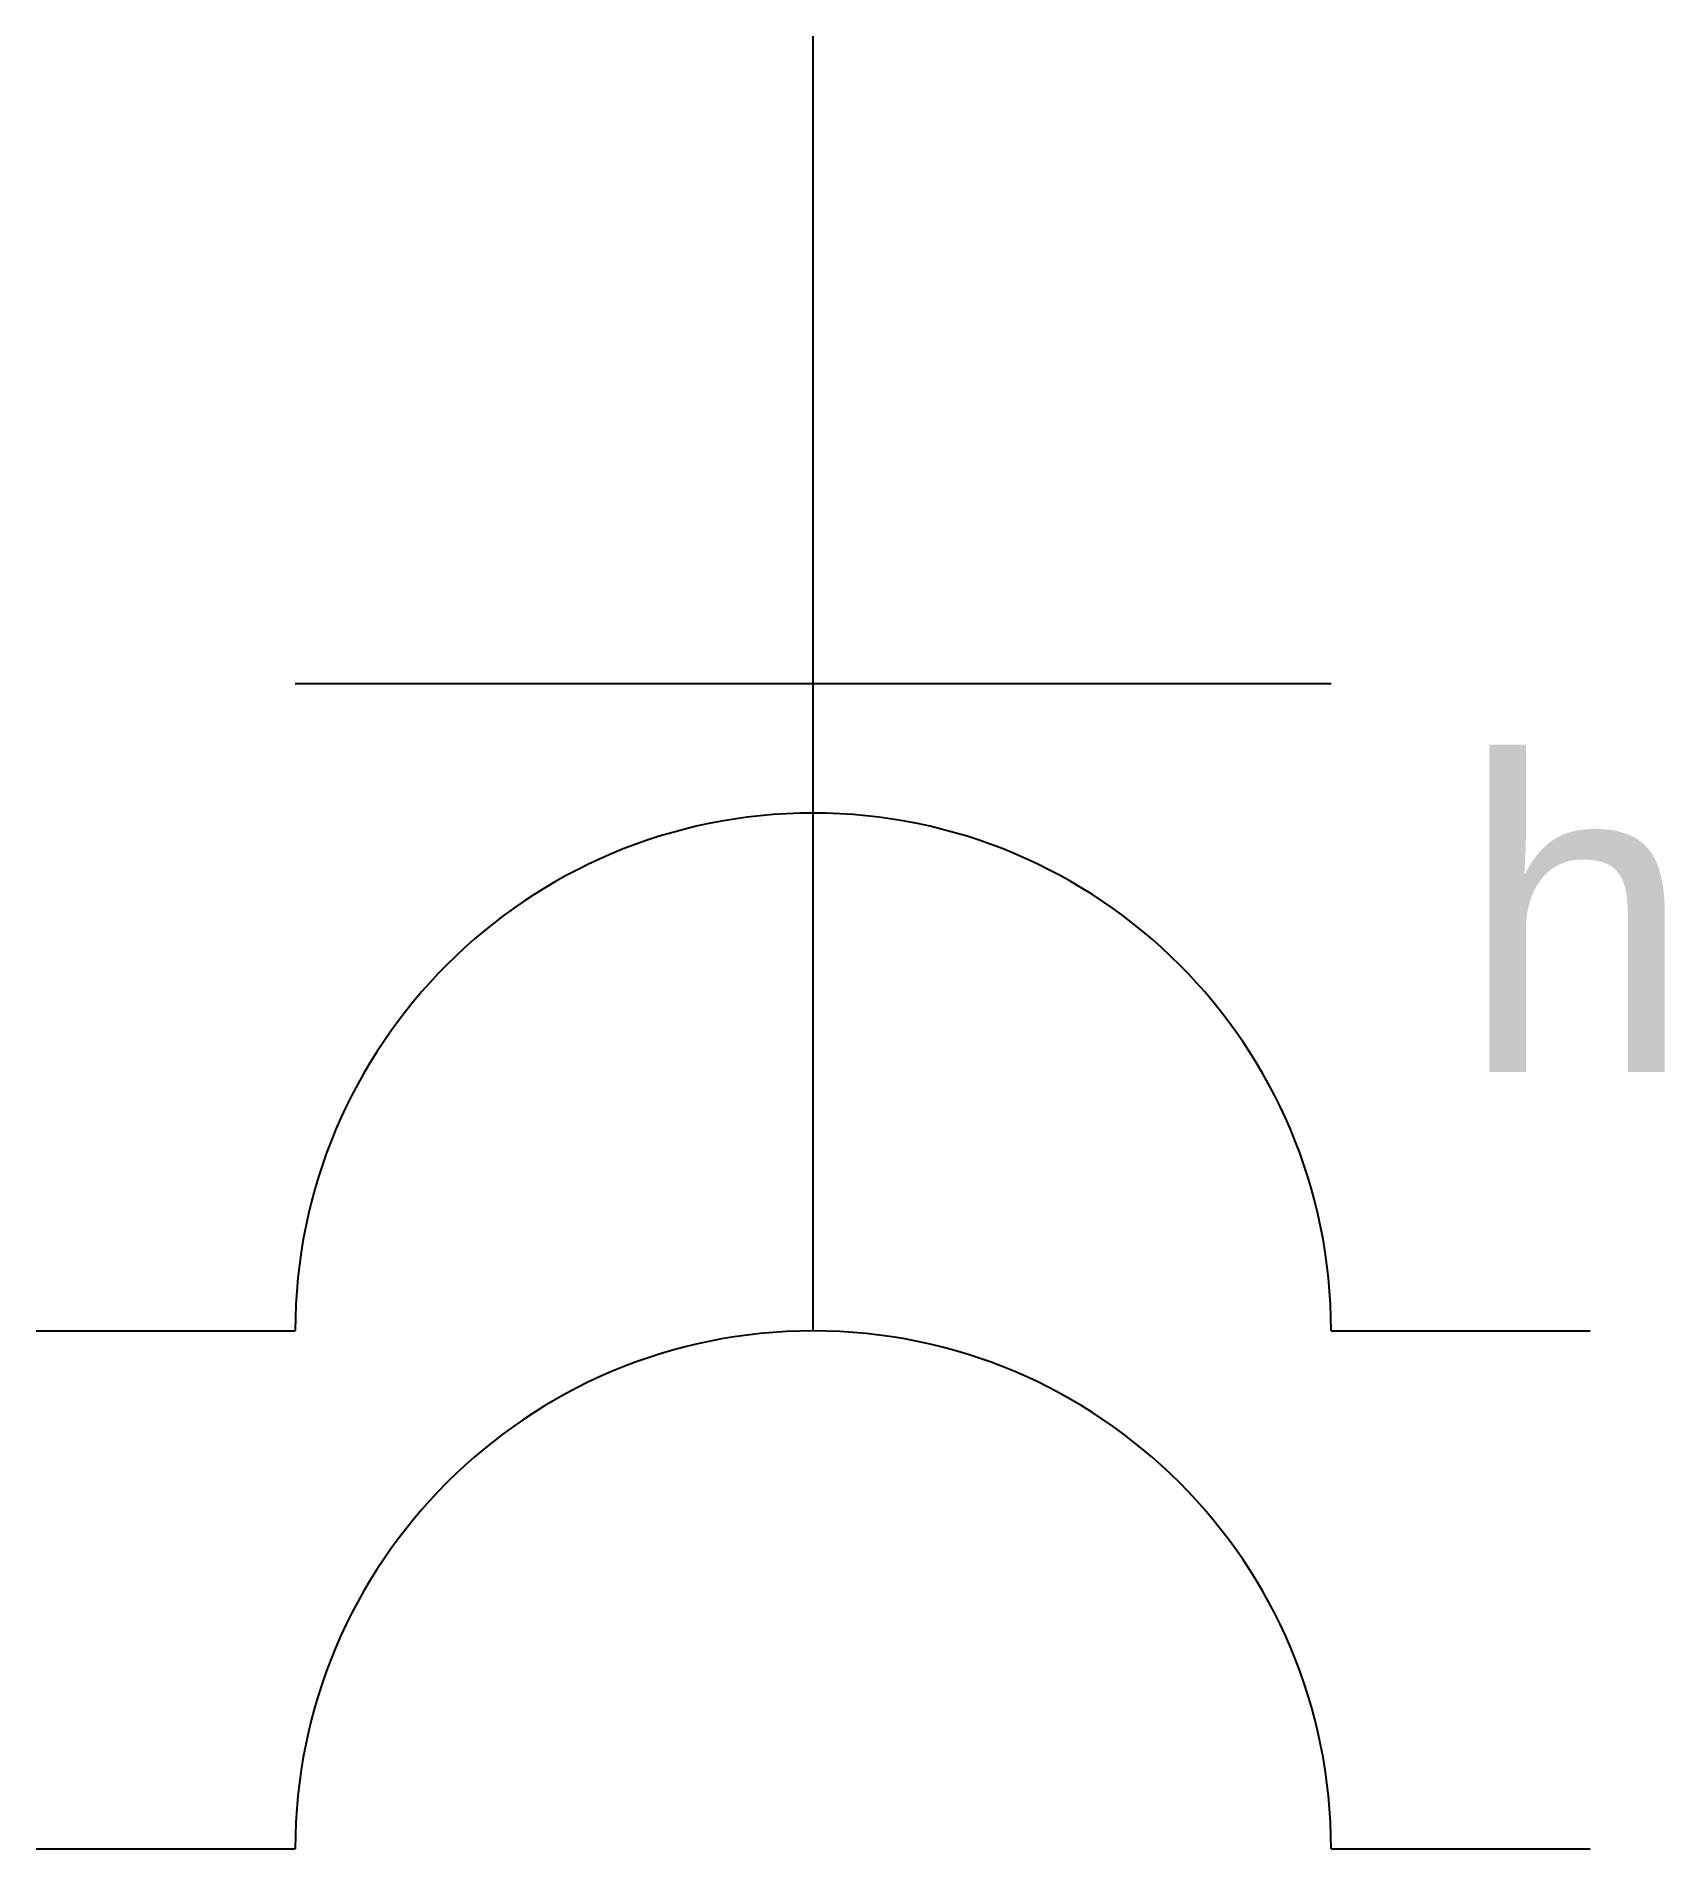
# Model space of a CAD drawing. Extents: x 235 to 266.4, y 145 to 180.
import ezdxf

# ---------------------------------------------------------------- set-up
doc = ezdxf.new("R2010")
doc.units = 0
doc.header["$LTSCALE"] = 20
doc.header["$MEASUREMENT"] = 0
doc.layers.get('0').update_dxf_attribs({"linetype": 'CONTINUOUS'})

msp = doc.modelspace()

# ---------------------------------------------------------------- linework, layer by layer
for p, q in [((250, 155), (250, 180)), ((240, 167.5), (260, 167.5)), ((235, 155), (240, 155)), ((260, 155), (265, 155)), ((235, 145), (240, 145)), ((260, 145), (265, 145))]:
    msp.add_line(p, q)
for centre in [(250, 155), (250, 145)]:
    msp.add_arc(centre, 10, 0, 180)

# ---------------------------------------------------------------- texts
msp.add_text('h', height=6).set_placement((262.5, 160))

doc.saveas('drawing.dxf')
